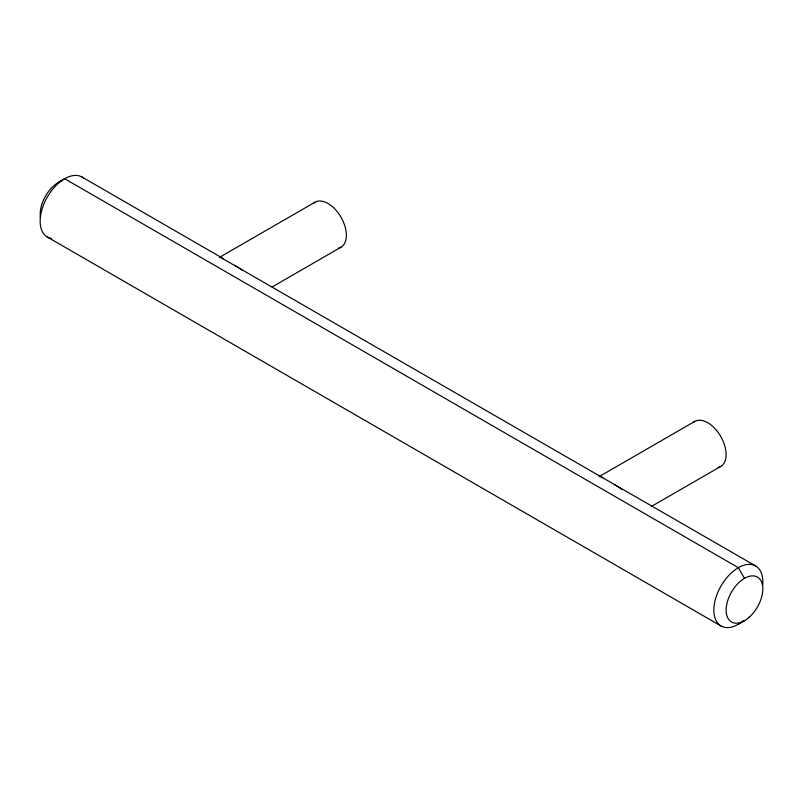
<?xml version="1.0" encoding="UTF-8"?>
<svg xmlns="http://www.w3.org/2000/svg" width="803" height="803" viewBox="0 0 803 803"><rect width="100%" height="100%" fill="white"/><g stroke="black" fill="none" stroke-linecap="round" stroke-linejoin="round"><path stroke-width="1.2" d="M58.529 182.331L64.652 178.728L738.348 567.691A34.649 20.005 -60 0 1 762.699 585.086M738.348 624.272L744.471 620.669M219.289 257.462L315.017 202.195M272.167 286.942L340.994 247.204M599.018 476.691L694.736 421.424M651.885 506.171L720.723 466.433M220.855 257.582L755.673 565.974M600.584 476.811L602.902 477.775M81.966 177.011L223.184 258.546M47.327 237.026L721.034 625.989M614.466 484.45L618.059 486.829M234.737 265.221L238.33 267.59M618.952 487.421L621.974 489.559M239.234 268.192L242.255 270.33M744.471 578.361L738.348 567.691A34.649 20.005 -60 0 0 714.008 613.211A34.649 20.005 -60 0 0 743.809 620.408M313.431 203.37A25.987 15.006 60 0 1 341.416 217.944A25.987 15.006 60 0 1 338.214 248.237M51.312 238.451A34.649 20.005 -60 0 1 46.444 198.612A34.649 20.005 -60 0 1 83.683 178.226M40.431 217.242A25.907 14.956 -60 0 1 62.343 180.595M693.15 422.599A25.987 15.006 60 0 1 721.144 437.173A25.987 15.006 60 0 1 717.932 467.466M749.219 617.216A25.907 14.956 -60 0 0 757.43 577.076A25.907 14.956 -60 0 0 726.775 604.257A25.907 14.956 -60 0 0 749.219 617.216"/></g></svg>
